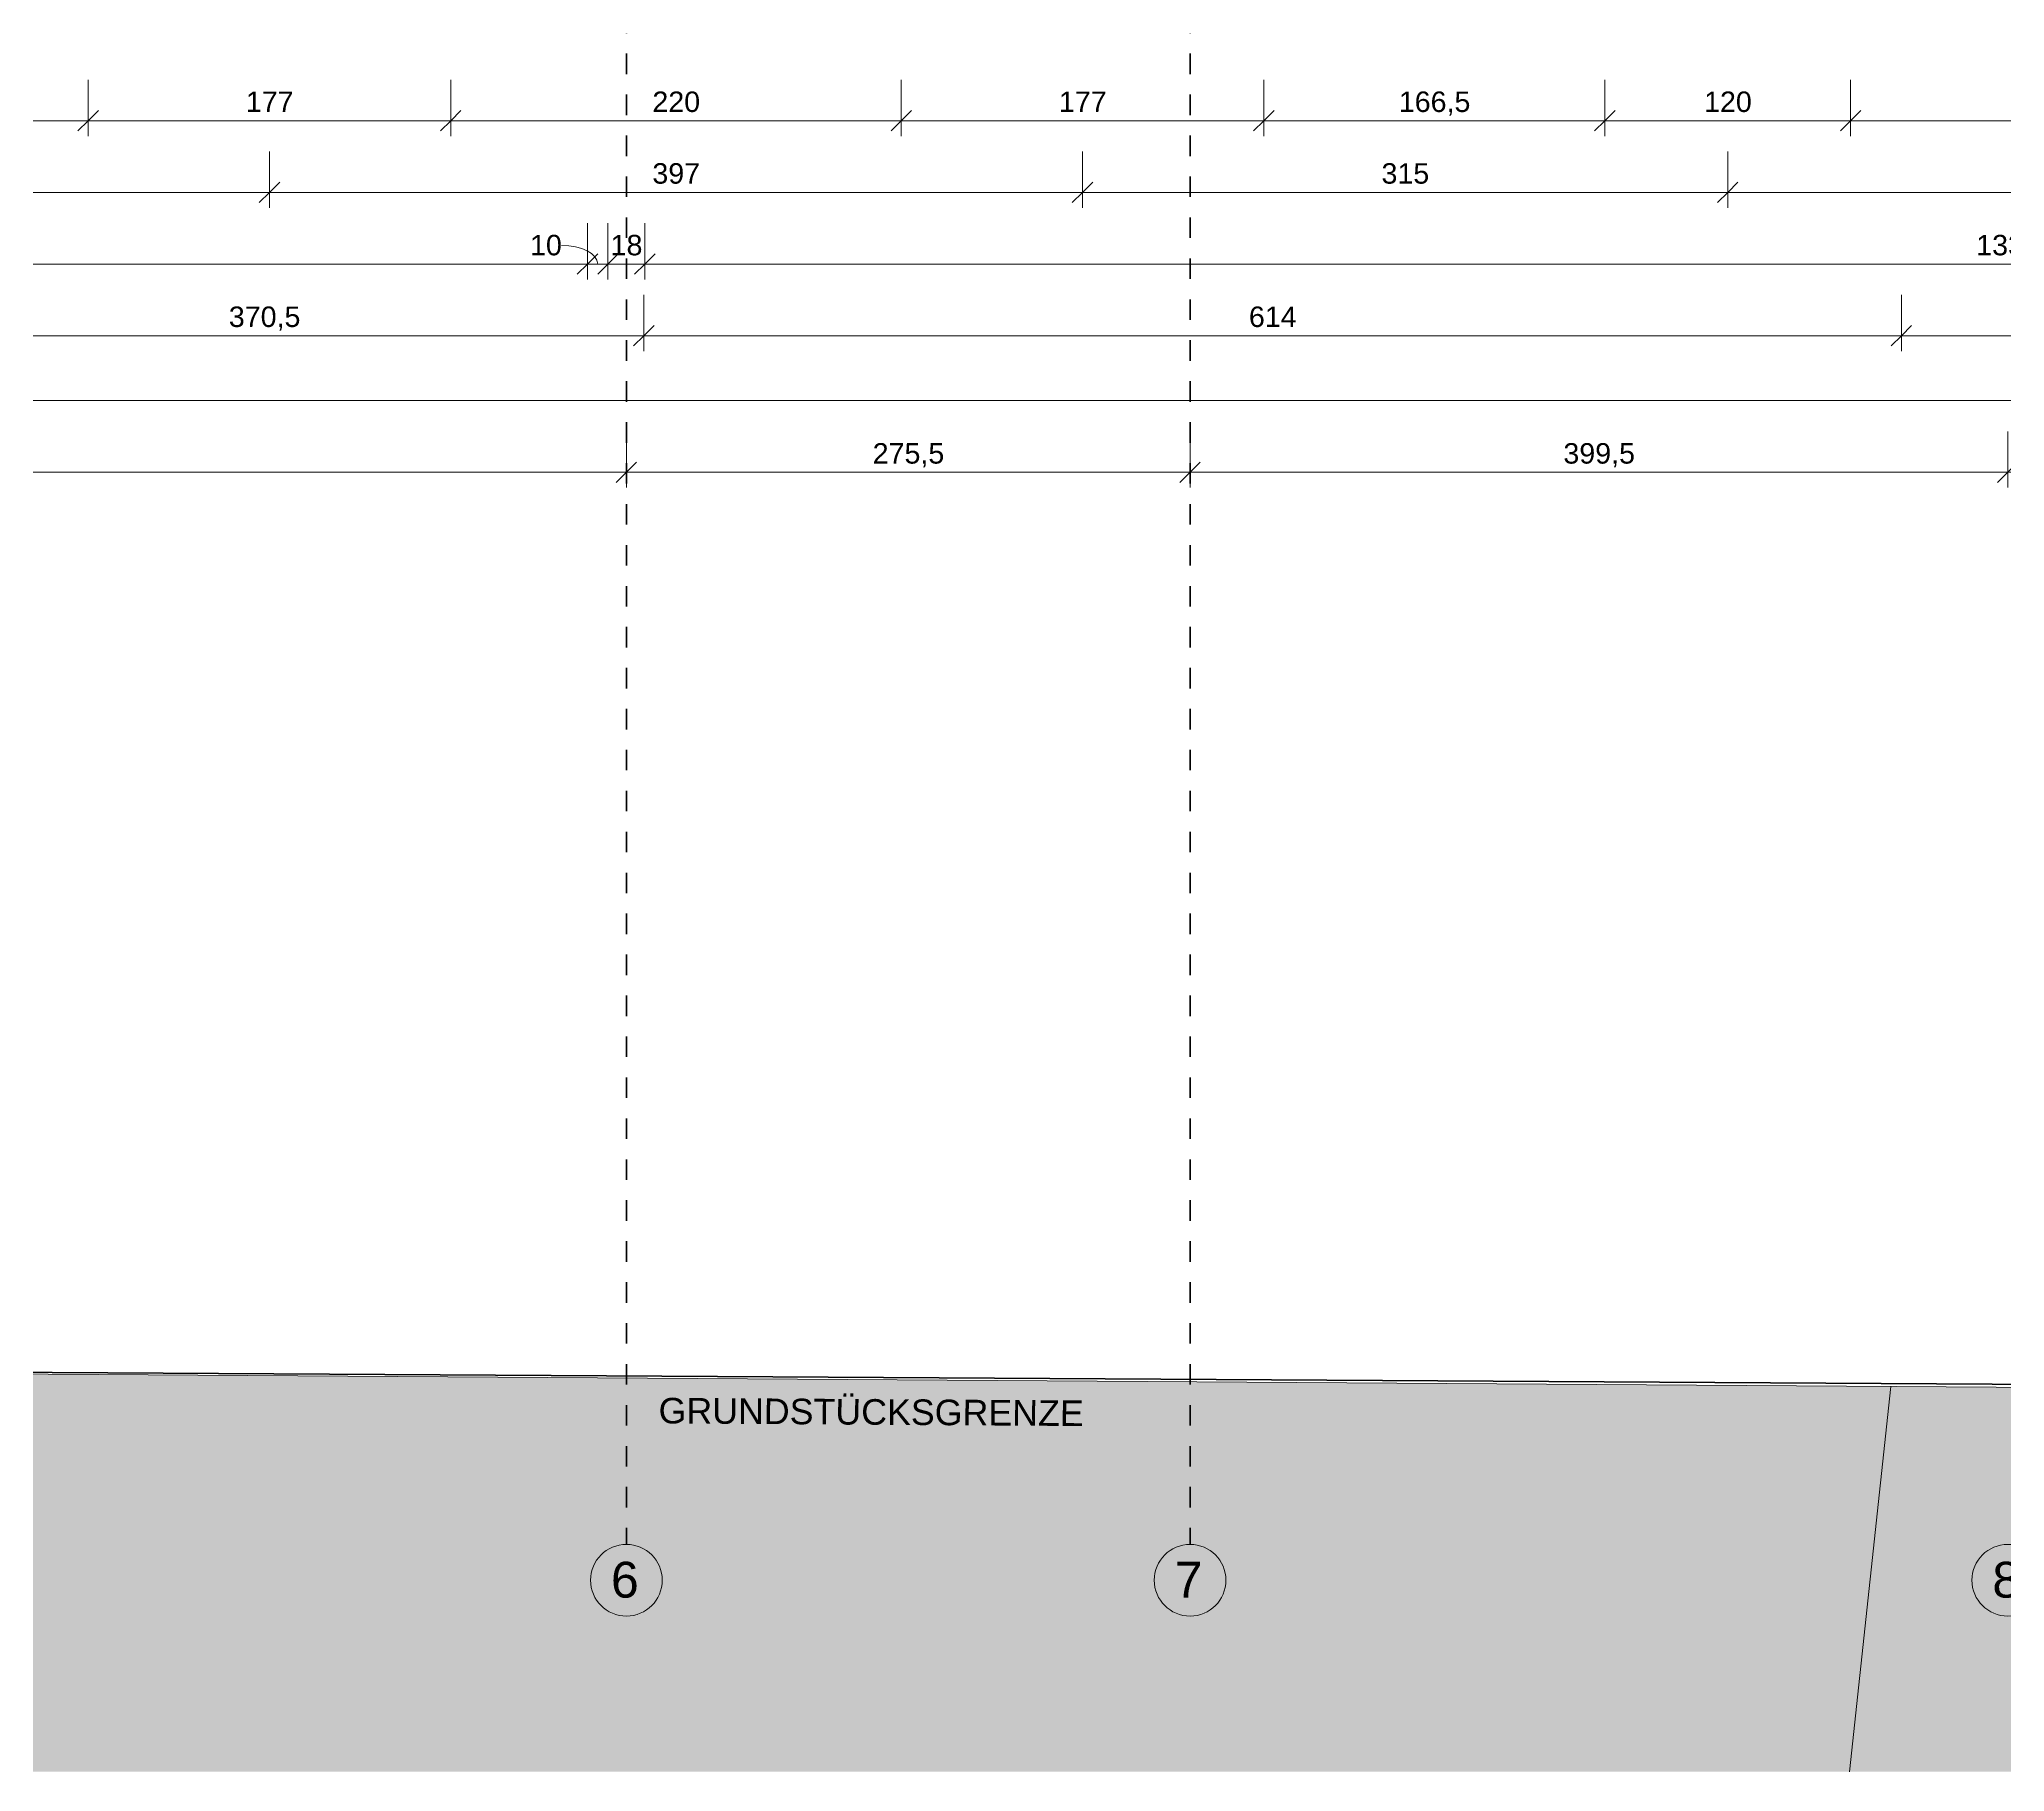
# Model space of a CAD drawing. Header units: metres. Extents: x 3 to 50, y 58.8 to 100.4.
# Drawn here: x 12.56 to 22.15, y 58.84 to 67.3 of the extents above; entities that cross this region are included whole.
import ezdxf

# ---------------------------------------------------------------- set-up
doc = ezdxf.new("R2010")
doc.units = ezdxf.units.M
doc.linetypes.add('Strich Punkt Mittel', pattern=[0.015875, 0.00635, -0.004763, 0, -0.004763])
for name, color, linetype, lineweight in [('A-DETL-GENF_', 92, 'Continuous', 13), ('A_2D', 7, 'Continuous', 13), ('A_Bemassung-50_', 4, 'Continuous', 9), ('A_Bemassung_', 4, 'Continuous', 9), ('A_Beschriftung_', 7, 'Continuous', 9), ('A_Grundstuecksgrenze', 5, 'Continuous', 70), ('A_Raster_', 1, 'Continuous', 9), ('Text', 130, 'Continuous', 9)]:
    doc.layers.add(name, color=color, linetype=linetype, lineweight=lineweight)
doc.styles.add('Arial_1', font='arial.ttf', dxfattribs={"height": 0.175})
doc.styles.add('Arial_2', font='arial.ttf', dxfattribs={"height": 0.125})
doc.styles.add('Arial_5', font='arial.ttf', dxfattribs={"height": 0.1})
doc.dimstyles.new('WGA-Bemaßung', dxfattribs={"dimscale": 0.3048, "dimtxt": 0.102026, "dimasz": 0.328084, "dimexe": 0.246063, "dimexo": 0.0625, "dimgap": 0.04101, "dimtad": 1, "dimdec": 1, "dimlfac": 100, "dimrnd": 0.5, "dimdsep": 46, "dimtxsty": 'Arial_5', "dimblk1": 'OBLIQUE', "dimblk2": 'OBLIQUE', "dimsah": 1, "dimcen": 0.09, "dimdle": 0.246063, "dimazin": 2, "dimtfac": 1, "dimtdec": 4, "dimtix": 1, "dimtmove": 0, "dimatfit": 3, "dimfxl": 0.656168, "dimfxlon": 1, "dimtvp": 1, "dimtolj": 1, "dimtzin": 0, "dimarcsym": 2})
doc.dimstyles.new('WGA-Bemaßung_1', dxfattribs={"dimscale": 0.3048, "dimtxt": 0.102026, "dimasz": 0.328084, "dimexe": 0.246063, "dimexo": 0.0625, "dimgap": 0.04101, "dimtad": 1, "dimdec": 1, "dimlfac": 100, "dimrnd": 0.5, "dimdsep": 46, "dimtxsty": 'Arial_5', "dimblk1": 'OBLIQUE', "dimblk2": 'OBLIQUE', "dimsah": 1, "dimcen": 0.09, "dimdle": 0.246063, "dimazin": 2, "dimtfac": 1, "dimtdec": 4, "dimtix": 1, "dimtmove": 1, "dimatfit": 3, "dimfxl": 0.656168, "dimfxlon": 1, "dimtvp": 1, "dimtolj": 1, "dimtzin": 0, "dimarcsym": 2})
doc.dimstyles.new('WGA-Bemaßung_3', dxfattribs={"dimscale": 0.3048, "dimtxt": 0.102026, "dimasz": 0.328084, "dimexe": 0.246063, "dimexo": 0.0625, "dimgap": 0.04101, "dimtad": 1, "dimdec": 1, "dimlfac": 100, "dimrnd": 0.5, "dimdsep": 46, "dimtxsty": 'Arial_5', "dimblk1": 'OBLIQUE', "dimblk2": 'OBLIQUE', "dimsah": 1, "dimcen": 0.09, "dimdle": 0.246063, "dimazin": 2, "dimtfac": 1, "dimtdec": 4, "dimtix": 1, "dimtmove": 0, "dimatfit": 3, "dimfxl": 0.656168, "dimfxlon": 1, "dimtvp": 1, "dimtolj": 1, "dimtzin": 0, "dimarcsym": 2})

# ---------------------------------------------------------------- blocks, each defined once
blk = doc.blocks.new('Family - ___-3180367-263_PP_02OG_BT1')
at = {"layer": 'A_Grundstuecksgrenze'}
blk.add_line((3.6279, 60.8418), (34.7209, 60.655), dxfattribs=at)
blk = doc.blocks.new('Raster - BS_Achse-112124-263_PP_02OG_BT1')
at = {"layer": 'A_Beschriftung_'}
blk.add_circle((0, 0), 0.0035, dxfattribs=at)
blk = doc.blocks.new('DIMBLOCK55-263_PP_02OG_BT1')
at = {"layer": 'A_Bemassung-50_', "transparency": 16777216}
for p, q in [((9.5552, 66.5522), (9.5552, 66.7522)), ((13.6802, 66.5522), (13.6802, 66.7522)), ((9.5552, 66.5522), (13.6802, 66.5522)), ((9.5552, 66.5522), (9.5552, 66.4772)), ((13.6802, 66.5522), (13.6802, 66.4772))]:
    blk.add_line(p, q, dxfattribs=at)
at = {"layer": 'A_Bemassung-50_', "lineweight": 35, "transparency": 16777216}
for p, q in [((9.5552, 66.5522), (9.6052, 66.6022)), ((13.6802, 66.5522), (13.7302, 66.6022)), ((9.5552, 66.5522), (9.5052, 66.5022)), ((13.6802, 66.5522), (13.6302, 66.5022))]:
    blk.add_line(p, q, dxfattribs=at)
at = {"layer": 'A_Bemassung-50_', "color": 0, "transparency": 16777216, "insert": (11.4442, 66.6946), "char_height": 0.1, "width": 0.416266, "attachment_point": 1, "line_spacing_factor": 0.941778, "style": 'Arial_5'}
blk.add_mtext('412,5', dxfattribs=at)
blk = doc.blocks.new('_Oblique')
at = {"color": 0, "linetype": 'ByBlock', "lineweight": -2}
blk.add_line((-0.5, -0.5), (0.5, 0.5), dxfattribs=at)
blk = doc.blocks.new('DIMBLOCK56-263_PP_02OG_BT1')
at = {"layer": 'A_Bemassung-50_', "transparency": 16777216}
for p, q in [((13.6802, 66.5522), (13.6802, 66.7522)), ((17.6501, 66.5522), (17.6501, 66.7522)), ((13.6802, 66.5522), (17.6501, 66.5522)), ((13.6802, 66.5522), (13.6802, 66.4772)), ((17.6501, 66.5522), (17.6501, 66.4772))]:
    blk.add_line(p, q, dxfattribs=at)
at = {"layer": 'A_Bemassung-50_', "lineweight": 35, "transparency": 16777216}
for p, q in [((13.6802, 66.5522), (13.7302, 66.6022)), ((17.6501, 66.5522), (17.7001, 66.6022)), ((13.6802, 66.5522), (13.6302, 66.5022)), ((17.6501, 66.5522), (17.6001, 66.5022))]:
    blk.add_line(p, q, dxfattribs=at)
at = {"layer": 'A_Bemassung-50_', "color": 0, "transparency": 16777216, "insert": (15.5498, 66.6946), "char_height": 0.1, "width": 0.276883, "attachment_point": 1, "line_spacing_factor": 0.941778, "style": 'Arial_5'}
blk.add_mtext('397', dxfattribs=at)
blk = doc.blocks.new('DIMBLOCK57-263_PP_02OG_BT1')
at = {"layer": 'A_Bemassung-50_', "transparency": 16777216}
for p, q in [((17.6501, 66.5522), (17.6501, 66.7522)), ((20.8003, 66.5522), (20.8003, 66.7522)), ((17.6501, 66.5522), (20.8003, 66.5522)), ((17.6501, 66.5522), (17.6501, 66.4772)), ((20.8003, 66.5522), (20.8003, 66.4772))]:
    blk.add_line(p, q, dxfattribs=at)
at = {"layer": 'A_Bemassung-50_', "lineweight": 35, "transparency": 16777216}
for p, q in [((17.6501, 66.5522), (17.7001, 66.6022)), ((20.8003, 66.5522), (20.8503, 66.6022)), ((17.6501, 66.5522), (17.6001, 66.5022)), ((20.8003, 66.5522), (20.7503, 66.5022))]:
    blk.add_line(p, q, dxfattribs=at)
at = {"layer": 'A_Bemassung-50_', "color": 0, "transparency": 16777216, "insert": (19.1099, 66.6946), "char_height": 0.1, "width": 0.276883, "attachment_point": 1, "line_spacing_factor": 0.941778, "style": 'Arial_5'}
blk.add_mtext('315', dxfattribs=at)
blk = doc.blocks.new('DIMBLOCK58-263_PP_02OG_BT1')
at = {"layer": 'A_Bemassung-50_', "transparency": 16777216}
for p, q in [((20.8003, 66.5522), (20.8003, 66.7522)), ((23.8682, 66.5522), (23.8682, 66.7522)), ((20.8003, 66.5522), (23.8682, 66.5522)), ((20.8003, 66.5522), (20.8003, 66.4772)), ((23.8682, 66.5522), (23.8682, 66.4772))]:
    blk.add_line(p, q, dxfattribs=at)
at = {"layer": 'A_Bemassung-50_', "lineweight": 35, "transparency": 16777216}
for p, q in [((20.8003, 66.5522), (20.8503, 66.6022)), ((23.8682, 66.5522), (23.9182, 66.6022)), ((20.8003, 66.5522), (20.7503, 66.5022)), ((23.8682, 66.5522), (23.8182, 66.5022))]:
    blk.add_line(p, q, dxfattribs=at)
at = {"layer": 'A_Bemassung-50_', "color": 0, "transparency": 16777216, "insert": (22.2189, 66.6946), "char_height": 0.1, "width": 0.276883, "attachment_point": 1, "line_spacing_factor": 0.941778, "style": 'Arial_5'}
blk.add_mtext('307', dxfattribs=at)
blk = doc.blocks.new('DIMBLOCK134-263_PP_02OG_BT1')
at = {"layer": 'A_Bemassung-50_', "transparency": 16777216}
for p, q in [((8.0227, 66.2022), (8.0227, 66.4022)), ((15.2327, 66.2022), (15.2327, 66.4022)), ((8.0227, 66.2022), (15.2327, 66.2022)), ((8.0227, 66.2022), (8.0227, 66.1272)), ((15.2327, 66.2022), (15.2327, 66.1272))]:
    blk.add_line(p, q, dxfattribs=at)
at = {"layer": 'A_Bemassung-50_', "lineweight": 35, "transparency": 16777216}
for p, q in [((8.0227, 66.2022), (8.0727, 66.2522)), ((15.2327, 66.2022), (15.2827, 66.2522)), ((8.0227, 66.2022), (7.9727, 66.1522)), ((15.2327, 66.2022), (15.1827, 66.1522))]:
    blk.add_line(p, q, dxfattribs=at)
at = {"layer": 'A_Bemassung-50_', "color": 0, "transparency": 16777216, "insert": (11.5123, 66.3446), "char_height": 0.1, "width": 0.276883, "attachment_point": 1, "line_spacing_factor": 0.941778, "style": 'Arial_5'}
blk.add_mtext('721', dxfattribs=at)
blk = doc.blocks.new('DIMBLOCK135-263_PP_02OG_BT1')
at = {"layer": 'A_Bemassung-50_', "transparency": 16777216}
for p, q in [((15.2327, 66.2022), (15.2327, 66.4022)), ((15.3327, 66.2022), (15.3327, 66.4022)), ((15.2327, 66.2022), (15.3327, 66.2022)), ((15.2327, 66.2022), (15.2327, 66.1272)), ((15.3327, 66.2022), (15.3327, 66.1272))]:
    blk.add_line(p, q, dxfattribs=at)
at = {"layer": 'A_Bemassung-50_', "lineweight": 35, "transparency": 16777216}
for p, q in [((15.2327, 66.2022), (15.2827, 66.2522)), ((15.3327, 66.2022), (15.3827, 66.2522)), ((15.2327, 66.2022), (15.1827, 66.1522)), ((15.3327, 66.2022), (15.2827, 66.1522))]:
    blk.add_line(p, q, dxfattribs=at)
at = {"layer": 'A_Bemassung-50_', "transparency": 16777216}
blk.add_ellipse((15.1063, 66.2022), major_axis=(0.1764, 0), ratio=0.515736, start_param=0, end_param=1.570796, dxfattribs=at)
at = {"layer": 'A_Bemassung-50_', "color": 0, "transparency": 16777216, "insert": (14.9524, 66.3446), "char_height": 0.1, "width": 0.184588, "attachment_point": 1, "line_spacing_factor": 0.941778, "style": 'Arial_5'}
blk.add_mtext('10', dxfattribs=at)
blk = doc.blocks.new('DIMBLOCK136-263_PP_02OG_BT1')
at = {"layer": 'A_Bemassung-50_', "transparency": 16777216}
for p, q in [((15.3327, 66.2022), (15.3327, 66.4022)), ((15.5127, 66.2022), (15.5127, 66.4022)), ((15.3327, 66.2022), (15.5127, 66.2022)), ((15.3327, 66.2022), (15.3327, 66.1272)), ((15.5127, 66.2022), (15.5127, 66.1272))]:
    blk.add_line(p, q, dxfattribs=at)
at = {"layer": 'A_Bemassung-50_', "lineweight": 35, "transparency": 16777216}
for p, q in [((15.3327, 66.2022), (15.3827, 66.2522)), ((15.5127, 66.2022), (15.5627, 66.2522)), ((15.3327, 66.2022), (15.2827, 66.1522)), ((15.5127, 66.2022), (15.4627, 66.1522))]:
    blk.add_line(p, q, dxfattribs=at)
at = {"layer": 'A_Bemassung-50_', "color": 0, "transparency": 16777216, "insert": (15.3458, 66.3446), "char_height": 0.1, "width": 0.184588, "attachment_point": 1, "line_spacing_factor": 0.941778, "style": 'Arial_5'}
blk.add_mtext('18', dxfattribs=at)
blk = doc.blocks.new('DIMBLOCK137-263_PP_02OG_BT1')
at = {"layer": 'A_Bemassung-50_', "transparency": 16777216}
for p, q in [((15.5127, 66.2022), (15.5127, 66.4022)), ((28.8227, 66.2022), (28.8227, 66.4022)), ((15.5127, 66.2022), (28.8227, 66.2022)), ((15.5127, 66.2022), (15.5127, 66.1272)), ((28.8227, 66.2022), (28.8227, 66.1272))]:
    blk.add_line(p, q, dxfattribs=at)
at = {"layer": 'A_Bemassung-50_', "lineweight": 35, "transparency": 16777216}
for p, q in [((15.5127, 66.2022), (15.5627, 66.2522)), ((28.8227, 66.2022), (28.8727, 66.2522)), ((15.5127, 66.2022), (15.4627, 66.1522)), ((28.8227, 66.2022), (28.7727, 66.1522))]:
    blk.add_line(p, q, dxfattribs=at)
at = {"layer": 'A_Bemassung-50_', "color": 0, "transparency": 16777216, "insert": (22.0138, 66.3446), "char_height": 0.1, "width": 0.369177, "attachment_point": 1, "line_spacing_factor": 0.941778, "style": 'Arial_5'}
blk.add_mtext('1331', dxfattribs=at)
blk = doc.blocks.new('DIMBLOCK321-263_PP_02OG_BT1')
at = {"layer": 'A_Bemassung-50_', "transparency": 16777216}
for p, q in [((10.4402, 66.9022), (10.4402, 67.1022)), ((12.7952, 66.9022), (12.7952, 67.1022)), ((10.4402, 66.9022), (12.7952, 66.9022)), ((10.4402, 66.9022), (10.4402, 66.8272)), ((12.7952, 66.9022), (12.7952, 66.8272))]:
    blk.add_line(p, q, dxfattribs=at)
at = {"layer": 'A_Bemassung-50_', "lineweight": 35, "transparency": 16777216}
for p, q in [((10.4402, 66.9022), (10.3902, 66.8522)), ((10.4402, 66.9022), (10.4902, 66.9522)), ((12.7952, 66.9022), (12.7452, 66.8522)), ((12.7952, 66.9022), (12.8452, 66.9522))]:
    blk.add_line(p, q, dxfattribs=at)
at = {"layer": 'A_Bemassung-50_', "color": 0, "transparency": 16777216, "insert": (11.4442, 67.0446), "char_height": 0.1, "width": 0.416266, "attachment_point": 1, "line_spacing_factor": 0.941778, "style": 'Arial_5'}
blk.add_mtext('235,5', dxfattribs=at)
blk = doc.blocks.new('DIMBLOCK322-263_PP_02OG_BT1')
at = {"layer": 'A_Bemassung-50_', "transparency": 16777216}
for p, q in [((12.7952, 66.9022), (12.7952, 67.1022)), ((14.5652, 66.9022), (14.5652, 67.1022)), ((12.7952, 66.9022), (14.5652, 66.9022)), ((12.7952, 66.9022), (12.7952, 66.8272)), ((14.5652, 66.9022), (14.5652, 66.8272))]:
    blk.add_line(p, q, dxfattribs=at)
at = {"layer": 'A_Bemassung-50_', "lineweight": 35, "transparency": 16777216}
for p, q in [((12.7952, 66.9022), (12.7452, 66.8522)), ((12.7952, 66.9022), (12.8452, 66.9522)), ((14.5652, 66.9022), (14.5152, 66.8522)), ((14.5652, 66.9022), (14.6152, 66.9522))]:
    blk.add_line(p, q, dxfattribs=at)
at = {"layer": 'A_Bemassung-50_', "color": 0, "transparency": 16777216, "insert": (13.5648, 67.0446), "char_height": 0.1, "width": 0.276883, "attachment_point": 1, "line_spacing_factor": 0.941778, "style": 'Arial_5'}
blk.add_mtext('177', dxfattribs=at)
blk = doc.blocks.new('DIMBLOCK323-263_PP_02OG_BT1')
at = {"layer": 'A_Bemassung-50_', "transparency": 16777216}
for p, q in [((14.5652, 66.9022), (14.5652, 67.1022)), ((16.7651, 66.9022), (16.7651, 67.1022)), ((14.5652, 66.9022), (16.7651, 66.9022)), ((14.5652, 66.9022), (14.5652, 66.8272)), ((16.7651, 66.9022), (16.7651, 66.8272))]:
    blk.add_line(p, q, dxfattribs=at)
at = {"layer": 'A_Bemassung-50_', "lineweight": 35, "transparency": 16777216}
for p, q in [((14.5652, 66.9022), (14.5152, 66.8522)), ((14.5652, 66.9022), (14.6152, 66.9522)), ((16.7651, 66.9022), (16.7151, 66.8522)), ((16.7651, 66.9022), (16.8151, 66.9522))]:
    blk.add_line(p, q, dxfattribs=at)
at = {"layer": 'A_Bemassung-50_', "color": 0, "transparency": 16777216, "insert": (15.5498, 67.0446), "char_height": 0.1, "width": 0.276883, "attachment_point": 1, "line_spacing_factor": 0.941778, "style": 'Arial_5'}
blk.add_mtext('220', dxfattribs=at)
blk = doc.blocks.new('DIMBLOCK324-263_PP_02OG_BT1')
at = {"layer": 'A_Bemassung-50_', "transparency": 16777216}
for p, q in [((16.7651, 66.9022), (16.7651, 67.1022)), ((18.5351, 66.9022), (18.5351, 67.1022)), ((16.7651, 66.9022), (18.5351, 66.9022)), ((16.7651, 66.9022), (16.7651, 66.8272)), ((18.5351, 66.9022), (18.5351, 66.8272))]:
    blk.add_line(p, q, dxfattribs=at)
at = {"layer": 'A_Bemassung-50_', "lineweight": 35, "transparency": 16777216}
for p, q in [((16.7651, 66.9022), (16.7151, 66.8522)), ((16.7651, 66.9022), (16.8151, 66.9522)), ((18.5351, 66.9022), (18.4851, 66.8522)), ((18.5351, 66.9022), (18.5851, 66.9522))]:
    blk.add_line(p, q, dxfattribs=at)
at = {"layer": 'A_Bemassung-50_', "color": 0, "transparency": 16777216, "insert": (17.5348, 67.0446), "char_height": 0.1, "width": 0.276883, "attachment_point": 1, "line_spacing_factor": 0.941778, "style": 'Arial_5'}
blk.add_mtext('177', dxfattribs=at)
blk = doc.blocks.new('DIMBLOCK325-263_PP_02OG_BT1')
at = {"layer": 'A_Bemassung-50_', "transparency": 16777216}
for p, q in [((18.5351, 66.9022), (18.5351, 67.1022)), ((20.2003, 66.9022), (20.2003, 67.1022)), ((18.5351, 66.9022), (20.2003, 66.9022)), ((18.5351, 66.9022), (18.5351, 66.8272)), ((20.2003, 66.9022), (20.2003, 66.8272))]:
    blk.add_line(p, q, dxfattribs=at)
at = {"layer": 'A_Bemassung-50_', "lineweight": 35, "transparency": 16777216}
for p, q in [((18.5351, 66.9022), (18.4851, 66.8522)), ((18.5351, 66.9022), (18.5851, 66.9522)), ((20.2003, 66.9022), (20.1503, 66.8522)), ((20.2003, 66.9022), (20.2503, 66.9522))]:
    blk.add_line(p, q, dxfattribs=at)
at = {"layer": 'A_Bemassung-50_', "color": 0, "transparency": 16777216, "insert": (19.1943, 67.0446), "char_height": 0.1, "width": 0.416266, "attachment_point": 1, "line_spacing_factor": 0.941778, "style": 'Arial_5'}
blk.add_mtext('166,5', dxfattribs=at)
blk = doc.blocks.new('DIMBLOCK326-263_PP_02OG_BT1')
at = {"layer": 'A_Bemassung-50_', "transparency": 16777216}
for p, q in [((20.2003, 66.9022), (20.2003, 67.1022)), ((21.4003, 66.9022), (21.4003, 67.1022)), ((20.2003, 66.9022), (21.4003, 66.9022)), ((20.2003, 66.9022), (20.2003, 66.8272)), ((21.4003, 66.9022), (21.4003, 66.8272))]:
    blk.add_line(p, q, dxfattribs=at)
at = {"layer": 'A_Bemassung-50_', "lineweight": 35, "transparency": 16777216}
for p, q in [((20.2003, 66.9022), (20.1503, 66.8522)), ((20.2003, 66.9022), (20.2503, 66.9522)), ((21.4003, 66.9022), (21.3503, 66.8522)), ((21.4003, 66.9022), (21.4503, 66.9522))]:
    blk.add_line(p, q, dxfattribs=at)
at = {"layer": 'A_Bemassung-50_', "color": 0, "transparency": 16777216, "insert": (20.685, 67.0446), "char_height": 0.1, "width": 0.276883, "attachment_point": 1, "line_spacing_factor": 0.941778, "style": 'Arial_5'}
blk.add_mtext('120', dxfattribs=at)
blk = doc.blocks.new('DIMBLOCK327-263_PP_02OG_BT1')
at = {"layer": 'A_Bemassung-50_', "transparency": 16777216}
for p, q in [((21.4003, 66.9022), (21.4003, 67.1022)), ((23.2682, 66.9022), (23.2682, 67.1022)), ((21.4003, 66.9022), (23.2682, 66.9022)), ((21.4003, 66.9022), (21.4003, 66.8272)), ((23.2682, 66.9022), (23.2682, 66.8272))]:
    blk.add_line(p, q, dxfattribs=at)
at = {"layer": 'A_Bemassung-50_', "lineweight": 35, "transparency": 16777216}
for p, q in [((21.4003, 66.9022), (21.3503, 66.8522)), ((21.4003, 66.9022), (21.4503, 66.9522)), ((23.2682, 66.9022), (23.2182, 66.8522)), ((23.2682, 66.9022), (23.3182, 66.9522))]:
    blk.add_line(p, q, dxfattribs=at)
at = {"layer": 'A_Bemassung-50_', "color": 0, "transparency": 16777216, "insert": (22.2189, 67.0446), "char_height": 0.1, "width": 0.276883, "attachment_point": 1, "line_spacing_factor": 0.941778, "style": 'Arial_5'}
blk.add_mtext('187', dxfattribs=at)
blk = doc.blocks.new('DIMBLOCK669-263_PP_02OG_BT1')
at = {"layer": 'A_Bemassung-50_', "transparency": 16777216}
for p, q in [((7.9227, 65.185), (7.9227, 65.385)), ((15.4227, 65.185), (15.4227, 65.385)), ((7.9227, 65.185), (15.4227, 65.185)), ((7.9227, 65.185), (7.9227, 65.11)), ((15.4227, 65.185), (15.4227, 65.11))]:
    blk.add_line(p, q, dxfattribs=at)
at = {"layer": 'A_Bemassung-50_', "lineweight": 35, "transparency": 16777216}
for p, q in [((7.9227, 65.185), (7.8727, 65.135)), ((7.9227, 65.185), (7.9727, 65.235)), ((15.4227, 65.185), (15.3727, 65.135)), ((15.4227, 65.185), (15.4727, 65.235))]:
    blk.add_line(p, q, dxfattribs=at)
at = {"layer": 'A_Bemassung-50_', "color": 0, "transparency": 16777216, "insert": (11.5573, 65.3274), "char_height": 0.1, "width": 0.276883, "attachment_point": 1, "line_spacing_factor": 0.941778, "style": 'Arial_5'}
blk.add_mtext('750', dxfattribs=at)
blk = doc.blocks.new('DIMBLOCK670-263_PP_02OG_BT1')
at = {"layer": 'A_Bemassung-50_', "transparency": 16777216}
for p, q in [((15.4227, 65.185), (15.4227, 65.385)), ((18.1752, 65.185), (18.1752, 65.385)), ((15.4227, 65.185), (18.1752, 65.185)), ((15.4227, 65.185), (15.4227, 65.11)), ((18.1752, 65.185), (18.1752, 65.11))]:
    blk.add_line(p, q, dxfattribs=at)
at = {"layer": 'A_Bemassung-50_', "lineweight": 35, "transparency": 16777216}
for p, q in [((15.4227, 65.185), (15.3727, 65.135)), ((15.4227, 65.185), (15.4727, 65.235)), ((18.1752, 65.185), (18.1252, 65.135)), ((18.1752, 65.185), (18.2252, 65.235))]:
    blk.add_line(p, q, dxfattribs=at)
at = {"layer": 'A_Bemassung-50_', "color": 0, "transparency": 16777216, "insert": (16.6255, 65.3274), "char_height": 0.1, "width": 0.416266, "attachment_point": 1, "line_spacing_factor": 0.941778, "style": 'Arial_5'}
blk.add_mtext('275,5', dxfattribs=at)
blk = doc.blocks.new('DIMBLOCK671-263_PP_02OG_BT1')
at = {"layer": 'A_Bemassung-50_', "transparency": 16777216}
for p, q in [((18.1752, 65.185), (18.1752, 65.385)), ((22.1677, 65.185), (22.1677, 65.385)), ((18.1752, 65.185), (22.1677, 65.185)), ((18.1752, 65.185), (18.1752, 65.11)), ((22.1677, 65.185), (22.1677, 65.11))]:
    blk.add_line(p, q, dxfattribs=at)
at = {"layer": 'A_Bemassung-50_', "lineweight": 35, "transparency": 16777216}
for p, q in [((18.1752, 65.185), (18.1252, 65.135)), ((18.1752, 65.185), (18.2252, 65.235)), ((22.1677, 65.185), (22.1177, 65.135)), ((22.1677, 65.185), (22.2177, 65.235))]:
    blk.add_line(p, q, dxfattribs=at)
at = {"layer": 'A_Bemassung-50_', "color": 0, "transparency": 16777216, "insert": (19.998, 65.3274), "char_height": 0.1, "width": 0.416266, "attachment_point": 1, "line_spacing_factor": 0.941778, "style": 'Arial_5'}
blk.add_mtext('399,5', dxfattribs=at)
blk = doc.blocks.new('DIMBLOCK672-263_PP_02OG_BT1')
at = {"layer": 'A_Bemassung-50_', "transparency": 16777216}
for p, q in [((22.1677, 65.185), (22.1677, 65.385)), ((28.9127, 65.185), (28.9127, 65.385)), ((22.1677, 65.185), (28.9127, 65.185)), ((22.1677, 65.185), (22.1677, 65.11)), ((28.9127, 65.185), (28.9127, 65.11))]:
    blk.add_line(p, q, dxfattribs=at)
at = {"layer": 'A_Bemassung-50_', "lineweight": 35, "transparency": 16777216}
for p, q in [((22.1677, 65.185), (22.1177, 65.135)), ((22.1677, 65.185), (22.2177, 65.235)), ((28.9127, 65.185), (28.8627, 65.135)), ((28.9127, 65.185), (28.9627, 65.235))]:
    blk.add_line(p, q, dxfattribs=at)
at = {"layer": 'A_Bemassung-50_', "color": 0, "transparency": 16777216, "insert": (25.3667, 65.3274), "char_height": 0.1, "width": 0.416266, "attachment_point": 1, "line_spacing_factor": 0.941778, "style": 'Arial_5'}
blk.add_mtext('674,5', dxfattribs=at)
blk = doc.blocks.new('DIMBLOCK676-263_PP_02OG_BT1')
at = {"layer": 'A_Bemassung-50_', "transparency": 16777216}
for p, q in [((11.8027, 65.8522), (11.8027, 66.0522)), ((15.5077, 65.8522), (15.5077, 66.0522)), ((11.8027, 65.8522), (15.5077, 65.8522)), ((11.8027, 65.8522), (11.8027, 65.7772)), ((15.5077, 65.8522), (15.5077, 65.7772))]:
    blk.add_line(p, q, dxfattribs=at)
at = {"layer": 'A_Bemassung-50_', "lineweight": 35, "transparency": 16777216}
for p, q in [((11.8027, 65.8522), (11.7527, 65.8022)), ((11.8027, 65.8522), (11.8527, 65.9022)), ((15.5077, 65.8522), (15.4577, 65.8022)), ((15.5077, 65.8522), (15.5577, 65.9022))]:
    blk.add_line(p, q, dxfattribs=at)
at = {"layer": 'A_Bemassung-50_', "color": 0, "transparency": 16777216, "insert": (13.4817, 65.9946), "char_height": 0.1, "width": 0.416266, "attachment_point": 1, "line_spacing_factor": 0.941778, "style": 'Arial_5'}
blk.add_mtext('370,5', dxfattribs=at)
blk = doc.blocks.new('DIMBLOCK677-263_PP_02OG_BT1')
at = {"layer": 'A_Bemassung-50_', "transparency": 16777216}
for p, q in [((15.5077, 65.8522), (15.5077, 66.0522)), ((21.6481, 65.8522), (21.6481, 66.0522)), ((15.5077, 65.8522), (21.6481, 65.8522)), ((15.5077, 65.8522), (15.5077, 65.7772)), ((21.6481, 65.8522), (21.6481, 65.7772))]:
    blk.add_line(p, q, dxfattribs=at)
at = {"layer": 'A_Bemassung-50_', "lineweight": 35, "transparency": 16777216}
for p, q in [((15.5077, 65.8522), (15.4577, 65.8022)), ((15.5077, 65.8522), (15.5577, 65.9022)), ((21.6481, 65.8522), (21.5981, 65.8022)), ((21.6481, 65.8522), (21.6981, 65.9022))]:
    blk.add_line(p, q, dxfattribs=at)
at = {"layer": 'A_Bemassung-50_', "color": 0, "transparency": 16777216, "insert": (18.4625, 65.9946), "char_height": 0.1, "width": 0.276883, "attachment_point": 1, "line_spacing_factor": 0.941778, "style": 'Arial_5'}
blk.add_mtext('614', dxfattribs=at)
blk = doc.blocks.new('DIMBLOCK678-263_PP_02OG_BT1')
at = {"layer": 'A_Bemassung-50_', "transparency": 16777216}
for p, q in [((21.6481, 65.8522), (21.6481, 66.0522)), ((36.1777, 65.8522), (36.1777, 66.0522)), ((21.6481, 65.8522), (36.1777, 65.8522)), ((21.6481, 65.8522), (21.6481, 65.7772)), ((36.1777, 65.8522), (36.1777, 65.7772))]:
    blk.add_line(p, q, dxfattribs=at)
at = {"layer": 'A_Bemassung-50_', "lineweight": 35, "transparency": 16777216}
for p, q in [((21.6481, 65.8522), (21.5981, 65.8022)), ((21.6481, 65.8522), (21.6981, 65.9022)), ((36.1777, 65.8522), (36.1277, 65.8022)), ((36.1777, 65.8522), (36.2277, 65.9022))]:
    blk.add_line(p, q, dxfattribs=at)
at = {"layer": 'A_Bemassung-50_', "color": 0, "transparency": 16777216, "insert": (28.7591, 65.9946), "char_height": 0.1, "width": 0.369177, "attachment_point": 1, "line_spacing_factor": 0.941778, "style": 'Arial_5'}
blk.add_mtext('1453', dxfattribs=at)
blk = doc.blocks.new('DIMBLOCK682-263_PP_02OG_BT1')
at = {"layer": 'A_Bemassung-50_', "transparency": 16777216}
for p, q in [((7.6627, 65.535), (7.6627, 65.735)), ((42.6627, 65.535), (42.6627, 65.735)), ((7.5877, 65.535), (42.7377, 65.535)), ((7.6627, 65.535), (7.6627, 65.46)), ((42.6627, 65.535), (42.6627, 65.46))]:
    blk.add_line(p, q, dxfattribs=at)
at = {"layer": 'A_Bemassung-50_', "lineweight": 35, "transparency": 16777216}
for p, q in [((7.6627, 65.535), (7.7127, 65.585)), ((42.6627, 65.535), (42.7127, 65.585)), ((7.6627, 65.535), (7.6127, 65.485)), ((42.6627, 65.535), (42.6127, 65.485))]:
    blk.add_line(p, q, dxfattribs=at)
at = {"layer": 'A_Bemassung-50_', "color": 0, "transparency": 16777216, "insert": (25.0088, 65.6774), "char_height": 0.1, "width": 0.369177, "attachment_point": 1, "line_spacing_factor": 0.941778, "style": 'Arial_5'}
blk.add_mtext('3500', dxfattribs=at)

msp = doc.modelspace()

# ---------------------------------------------------------------- hatches: boundary and pattern name
at = {"layer": 'A-DETL-GENF_'}
msp.add_hatch(color=253, dxfattribs=at).paths.add_polyline_path([(34.9031, 58.839), (34.9031, 60.6296), (3.2659, 60.8443), (3.2659, 58.839), (34.7608, 58.839)])

# ---------------------------------------------------------------- linework, layer by layer
at = {"layer": 'A_2D'}
msp.add_line((34.9031, 60.6296), (3.2659, 60.8443), dxfattribs=at)
at = {"layer": 'A_2D', "lineweight": 18}
msp.add_line((21.3953, 58.839), (21.5964, 60.7199), dxfattribs=at)
at = {"layer": 'A_Raster_', "linetype": 'Strich Punkt Mittel', "lineweight": 35}
for p, q in [((15.4227, 94.2296), (15.4227, 59.9489)), ((18.1752, 94.2296), (18.1752, 59.9489))]:
    msp.add_line(p, q, dxfattribs=at)

# ---------------------------------------------------------------- block references
at = {"layer": 'A_Beschriftung_', "xscale": 49.99999999999998, "yscale": 49.99999999999998, "zscale": 49.99999999999998, "rotation": 180}
for p in [(15.4227, 59.7739), (18.1752, 59.7739), (22.1677, 59.7739)]:
    msp.add_blockref('Raster - BS_Achse-112124-263_PP_02OG_BT1', p, dxfattribs=at)
at = {"layer": 'A_Grundstuecksgrenze'}
msp.add_blockref('Family - ___-3180367-263_PP_02OG_BT1', (0, 0), dxfattribs=at)

# ---------------------------------------------------------------- texts
at = {"layer": 'A_Beschriftung_', "char_height": 0.175, "width": 0.168354, "attachment_point": 1, "style": 'Arial_1'}
for s, insert in [('6', (15.3474, 59.8642)), ('7', (18.0999, 59.8642)), ('8', (22.0924, 59.8642))]:
    msp.add_mtext(s, dxfattribs=dict(at, insert=insert))
at = {"layer": 'Text', "color": 5, "insert": (15.5804, 60.6651), "char_height": 0.125, "width": 2.509282, "attachment_point": 1, "rotation": 359.63838, "style": 'Arial_2'}
msp.add_mtext('GRUNDSTÜCKSGRENZE', dxfattribs=at)

# ---------------------------------------------------------------- dimensions: what is measured, and where the dimension line sits
at = {"layer": 'A_Bemassung_'}
for base, p1, p2, dimstyle, override, picture, middle in [((12.7952, 66.9022), (10.4402, 67.1022), (12.7952, 67.1022), 'WGA-Bemaßung', {"dimpost": '<>', "dimfxl": 2.355}, 'DIMBLOCK321-263_PP_02OG_BT1', (11.6177, 66.9658)), ((14.5652, 66.9022), (12.7952, 67.1022), (14.5652, 67.1022), 'WGA-Bemaßung', {"dimpost": '<>', "dimfxl": 1.77}, 'DIMBLOCK322-263_PP_02OG_BT1', (13.6802, 66.9649)), ((16.7651, 66.9022), (14.5652, 67.1022), (16.7651, 67.1022), 'WGA-Bemaßung', {"dimpost": '<>', "dimfxl": 2.199969}, 'DIMBLOCK323-263_PP_02OG_BT1', (15.6652, 66.9658)), ((18.5351, 66.9022), (16.7651, 67.1022), (18.5351, 67.1022), 'WGA-Bemaßung', {"dimpost": '<>', "dimfxl": 1.77}, 'DIMBLOCK324-263_PP_02OG_BT1', (17.6501, 66.9649)), ((20.2003, 66.9022), (18.5351, 67.1022), (20.2003, 67.1022), 'WGA-Bemaßung', {"dimpost": '<>', "dimfxl": 1.665182}, 'DIMBLOCK325-263_PP_02OG_BT1', (19.3677, 66.9658)), ((21.4003, 66.9022), (20.2003, 67.1022), (21.4003, 67.1022), 'WGA-Bemaßung', {"dimpost": '<>', "dimfxl": 1.2}, 'DIMBLOCK326-263_PP_02OG_BT1', (20.8003, 66.9658)), ((23.2682, 66.9022), (21.4003, 67.1022), (23.2682, 67.1022), 'WGA-Bemaßung', {"dimpost": '<>', "dimfxl": 1.867893}, 'DIMBLOCK327-263_PP_02OG_BT1', (22.3343, 66.9658)), ((13.6802, 66.5522), (9.5552, 66.7522), (13.6802, 66.7522), 'WGA-Bemaßung', {"dimpost": '<>', "dimfxl": 4.125}, 'DIMBLOCK55-263_PP_02OG_BT1', (11.6177, 66.6158)), ((17.6501, 66.5522), (13.6802, 66.7522), (17.6501, 66.7522), 'WGA-Bemaßung', {"dimpost": '<>', "dimfxl": 3.969969}, 'DIMBLOCK56-263_PP_02OG_BT1', (15.6652, 66.6158)), ((20.8003, 66.5522), (17.6501, 66.7522), (20.8003, 66.7522), 'WGA-Bemaßung', {"dimpost": '<>', "dimfxl": 3.150182}, 'DIMBLOCK57-263_PP_02OG_BT1', (19.2252, 66.6158)), ((23.8682, 66.5522), (20.8003, 66.7522), (23.8682, 66.7522), 'WGA-Bemaßung', {"dimpost": '<>', "dimfxl": 3.067893}, 'DIMBLOCK58-263_PP_02OG_BT1', (22.3343, 66.6158)), ((15.2327, 66.2022), (8.0227, 66.4022), (15.2327, 66.4022), 'WGA-Bemaßung', {"dimpost": '<>', "dimfxl": 7.21}, 'DIMBLOCK134-263_PP_02OG_BT1', (11.6277, 66.2649)), ((15.5127, 66.2022), (15.3327, 66.4022), (15.5127, 66.4022), 'WGA-Bemaßung', {"dimpost": '<>', "dimfxl": 0.18}, 'DIMBLOCK136-263_PP_02OG_BT1', (15.4227, 66.2658)), ((28.8227, 66.2022), (15.5127, 66.4022), (28.8227, 66.4022), 'WGA-Bemaßung', {"dimpost": '<>', "dimfxl": 13.31}, 'DIMBLOCK137-263_PP_02OG_BT1', (22.1677, 66.2658)), ((15.5077, 65.8522), (11.8027, 66.0522), (15.5077, 66.0522), 'WGA-Bemaßung_3', {"dimpost": '<>', "dimfxl": 3.705}, 'DIMBLOCK676-263_PP_02OG_BT1', (13.6552, 65.9158)), ((21.6481, 65.8522), (15.5077, 66.0522), (21.6481, 66.0522), 'WGA-Bemaßung_3', {"dimpost": '<>', "dimfxl": 6.140472}, 'DIMBLOCK677-263_PP_02OG_BT1', (18.5779, 65.9158)), ((36.1777, 65.8522), (21.6481, 66.0522), (36.1777, 66.0522), 'WGA-Bemaßung_3', {"dimpost": '<>', "dimfxl": 14.529528}, 'DIMBLOCK678-263_PP_02OG_BT1', (28.9129, 65.9158)), ((42.6627, 65.535), (7.6627, 65.735), (42.6627, 65.735), 'WGA-Bemaßung_3', {"dimpost": '<>', "dimfxl": 35}, 'DIMBLOCK682-263_PP_02OG_BT1', (25.1627, 65.5986)), ((15.4227, 65.185), (7.9227, 65.385), (15.4227, 65.385), 'WGA-Bemaßung_3', {"dimpost": '<>', "dimfxl": 7.5}, 'DIMBLOCK669-263_PP_02OG_BT1', (11.6727, 65.2486)), ((18.1751682485, 65.1850393796), (15.4226682485, 65.3850393796), (18.1751682485, 65.3850393796), 'WGA-Bemaßung_3', {"dimpost": '<>', "dimfxl": 2.7525}, 'DIMBLOCK670-263_PP_02OG_BT1', (16.7989182485, 65.2485966787)), ((22.1676682485, 65.1850393796), (18.1751682485, 65.3850393796), (22.1676682485, 65.3850393796), 'WGA-Bemaßung_3', {"dimpost": '<>', "dimfxl": 3.9925}, 'DIMBLOCK671-263_PP_02OG_BT1', (20.1714182485, 65.2486307851)), ((28.9127, 65.185), (22.1677, 65.385), (28.9127, 65.385), 'WGA-Bemaßung_3', {"dimpost": '<>', "dimfxl": 6.745}, 'DIMBLOCK672-263_PP_02OG_BT1', (25.5402, 65.2486))]:
    dim = msp.add_linear_dim(base=base, p1=p1, p2=p2, dimstyle=dimstyle, override=override, dxfattribs=at)
    dim.commit()
    dim.dimension.update_dxf_attribs({"geometry": picture, "text_midpoint": middle})
dim = msp.add_linear_dim(base=(15.3327, 66.2022), p1=(15.2327, 66.4022), p2=(15.3327, 66.4022), dimstyle='WGA-Bemaßung_1', override={"dimpost": '<>', "dimfxl": 0.1}, dxfattribs=at)
dim.commit()
dim.dimension.update_dxf_attribs({"geometry": 'DIMBLOCK135-263_PP_02OG_BT1', "text_midpoint": (15.0447, 66.2779), "dimtype": 160})

doc.saveas('drawing.dxf')
